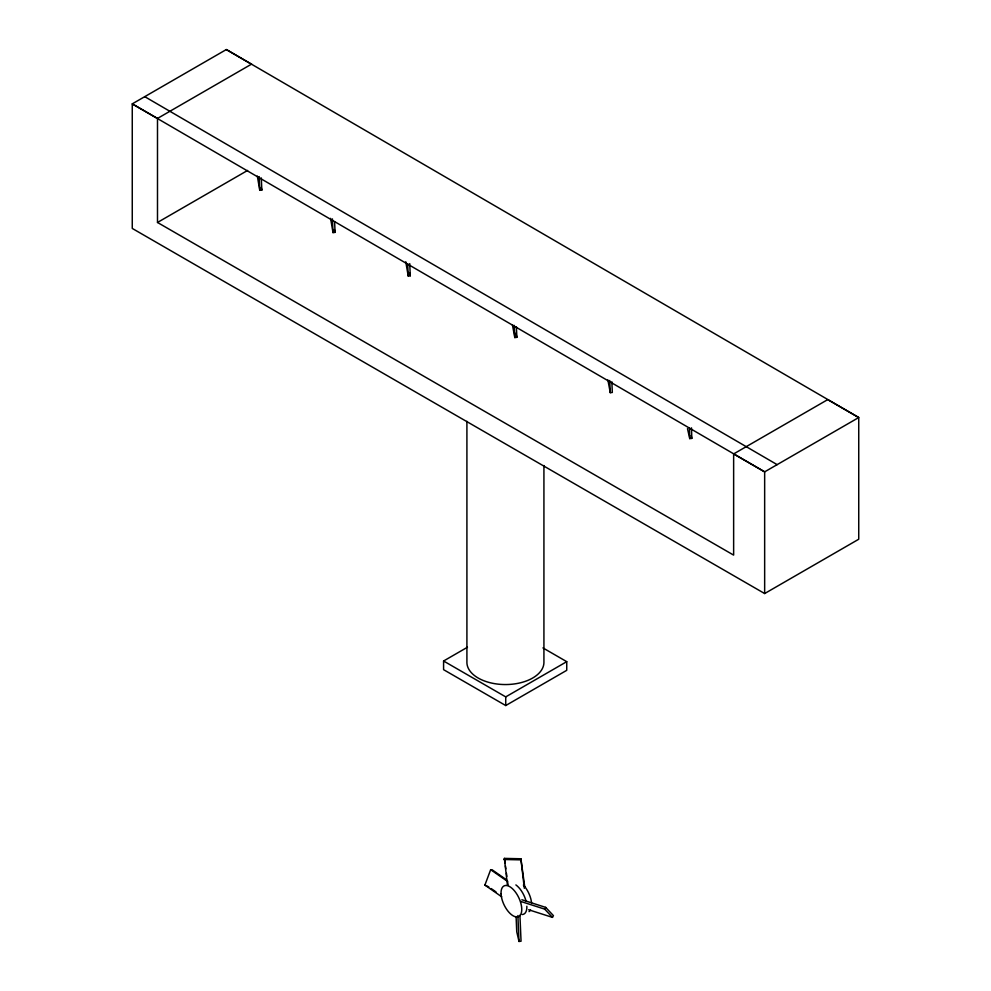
<?xml version="1.0" encoding="UTF-8"?>
<svg xmlns="http://www.w3.org/2000/svg" width="991" height="991" viewBox="0 0 991 991"><rect width="100%" height="100%" fill="white"/><g stroke="black" fill="none" stroke-linecap="round" stroke-linejoin="round"><path stroke-width="1.49" d="M501.719 896.793L484.896 885.087L490.669 869.689L492.155 869.825L506.574 879.859M507.417 884.951L504.394 858.392L520.894 858.763L524.796 887.218M524.326 888.32L520.894 858.763M545.669 907.372L553.436 915.647L552.458 917.381L544.678 909.119L545.669 907.372L521.873 899.754M226.344 49.55L132.261 103.869L132.261 228.438L764.656 593.547L858.739 539.228L858.739 417.533L226.344 49.55L251.578 64.229M764.656 593.547L764.656 471.852L132.261 103.869L157.495 118.437L251.578 64.118M157.495 118.437L157.495 222.467L247.601 170.44M733.637 453.94L827.72 399.621L858.739 417.533L764.656 471.852L733.637 453.94L733.637 555.109L157.495 222.467M542.944 647.916L566.741 661.666L566.741 670.325L505.732 705.542L443.584 669.668L443.584 661.009L467.467 647.222M443.584 661.009L505.732 696.884L566.741 661.666M257.326 176.064L259.766 190.309L261.822 190.099L261.29 177.922M330.573 218.354L333.013 232.6L335.069 232.389L334.611 221.736M405.765 261.773L408.218 276.018L410.262 275.795L409.741 263.618M512.421 324.825L514.8 337.559L516.844 337.336L516.385 326.683M607.879 379.949L610.27 392.671L612.314 392.461L611.856 381.795M516.088 916.551L516.745 931.775L518.999 941.45L521.043 941.227L519.928 915.35M687.481 428.645L689.736 438.592L691.792 438.394L691.507 427.877M503.936 859.494L520.424 859.854M484.896 885.087L488.786 886.895M520.882 901.488L544.678 909.119M528.661 909.763L552.458 917.381M144.748 96.66L777.142 464.643M490.669 869.689L507.491 881.395M491.189 888.568L495.995 891.912M515.89 333.187L516.844 337.336M409.617 273.033L410.262 275.795M334.425 229.627L335.069 232.389M261.178 187.336L261.822 190.099M691.148 435.557L691.792 438.394M504.394 858.392L505.014 862.888M505.422 865.886L505.831 868.884M506.451 873.368L506.859 876.366M507.479 880.863L508.098 885.359M609.738 380.494L610.27 392.671M514.267 325.382L514.8 337.559M517.872 915.573L518.999 941.45M407.685 263.841L408.218 276.018M332.419 218.9L333.013 232.6M259.171 176.609L259.766 190.309M689.463 428.075L689.736 438.592M543.923 465.535L543.923 662.83A38.513 22.236 0 0 1 504.518 684.546A38.513 22.236 0 0 1 466.91 661.79L466.91 421.336M505.732 696.884L505.732 705.542M515.89 884.926A16.996 8.201 64.7 0 1 526.023 901.067M526.853 906.257A16.996 8.201 64.7 0 1 522.195 914.544M523.384 885.062A16.996 8.201 64.7 0 1 531.548 902.764M530.557 909.936A16.996 8.201 64.7 0 1 529.033 911.621M501.05 893.746A16.983 8.188 64.7 0 0 517.091 916.948A16.983 8.188 64.7 0 0 516.051 892.928A16.983 8.188 64.7 0 0 501.05 893.746"/></g></svg>
